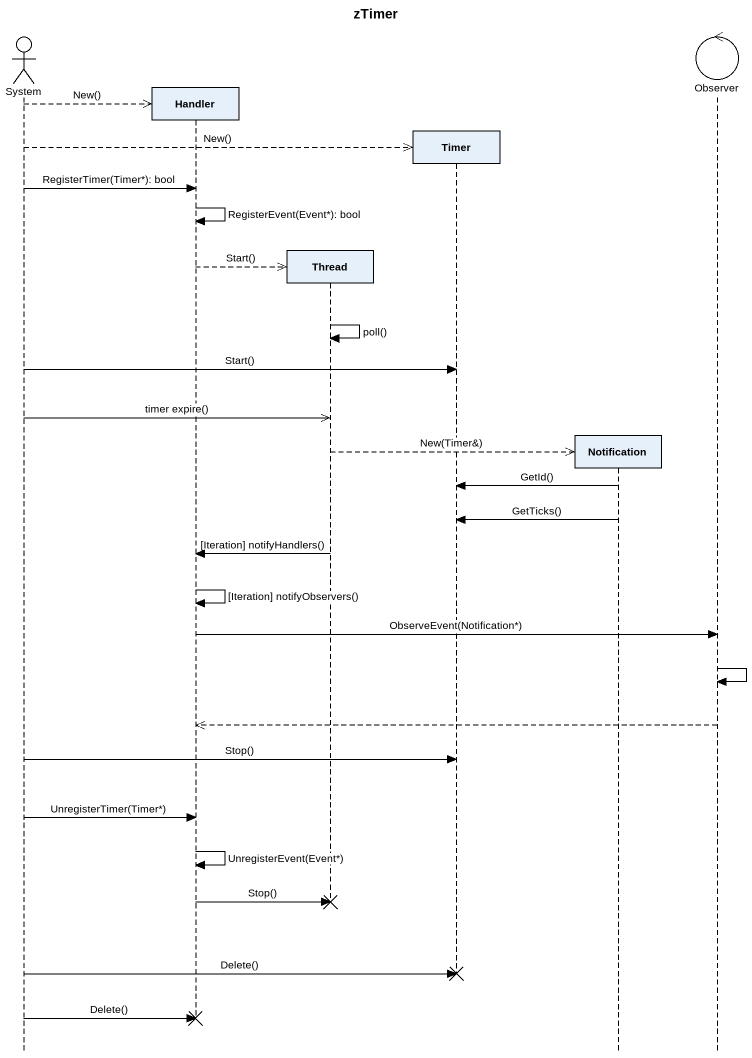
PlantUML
@startuml
title zTimer
hide footbox
actor System
participant Handler
participant Thread
participant Timer
participant Notification
control Observer

System -->> Handler ** : New()
System -->> Timer ** : New()
System -> Handler : RegisterTimer(Timer*): bool
Handler -> Handler : RegisterEvent(Event*): bool
Handler -->> Thread ** : Start()
Thread -> Thread : poll()
System -> Timer : Start()
System ->> Thread : timer expire()
Thread -->> Notification ** : New(Timer&)
Notification -> Timer : GetId()
Notification -> Timer : GetTicks()
Thread -> Handler : [Iteration] notifyHandlers()
Handler -> Handler : [Iteration] notifyObservers()
Handler -> Observer : ObserveEvent(Notification*)
Observer -> Observer
Observer -->> Handler
System -> Timer : Stop()
System -> Handler : UnregisterTimer(Timer*)
Handler -> Handler : UnregisterEvent(Event*)
Handler -> Thread !! : Stop()
System -> Timer !! : Delete()
System -> Handler !! : Delete()
@enduml
